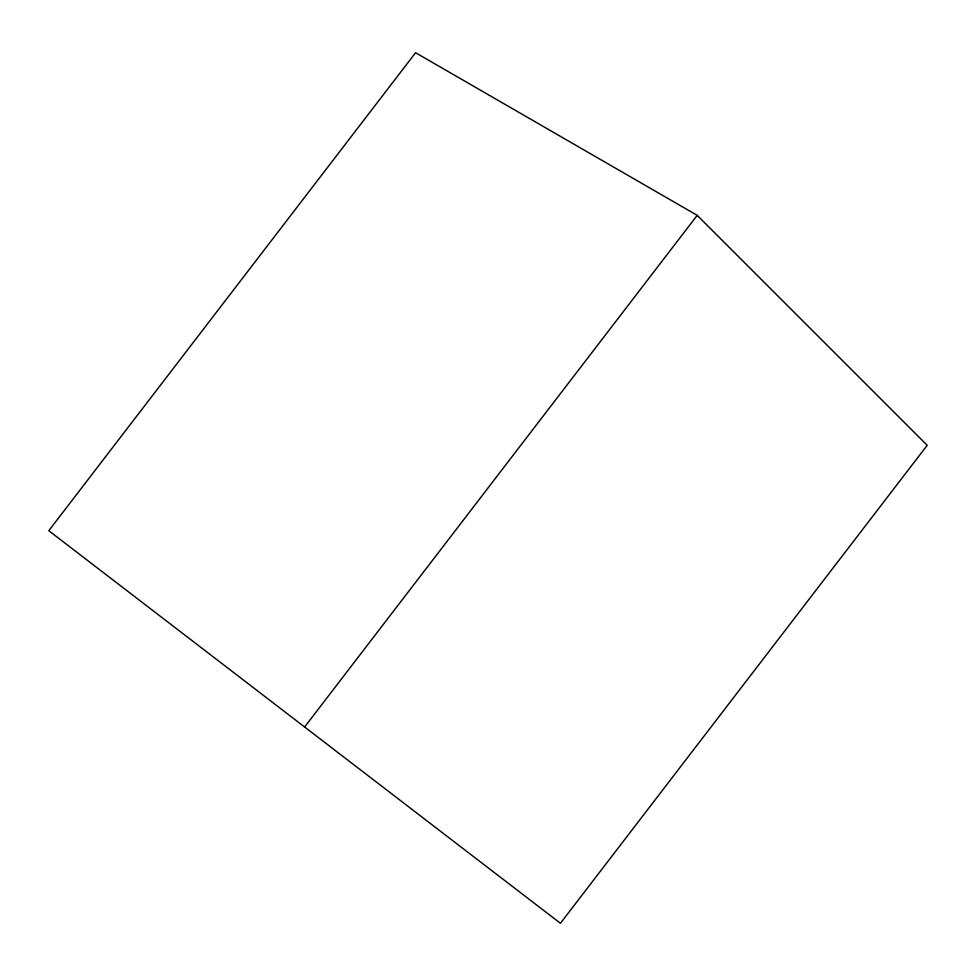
<?xml version="1.0" encoding="UTF-8"?>
<svg xmlns="http://www.w3.org/2000/svg" width="976" height="976" viewBox="0 0 976 976"><rect width="100%" height="100%" fill="white"/><g stroke="black" fill="none" stroke-linecap="round" stroke-linejoin="round"><path stroke-width="1.46" d="M304.622 726.986L697.206 215.354L415.569 52.716L48.8 530.7L560.431 923.284L927.2 445.3L697.206 215.354"/></g></svg>
